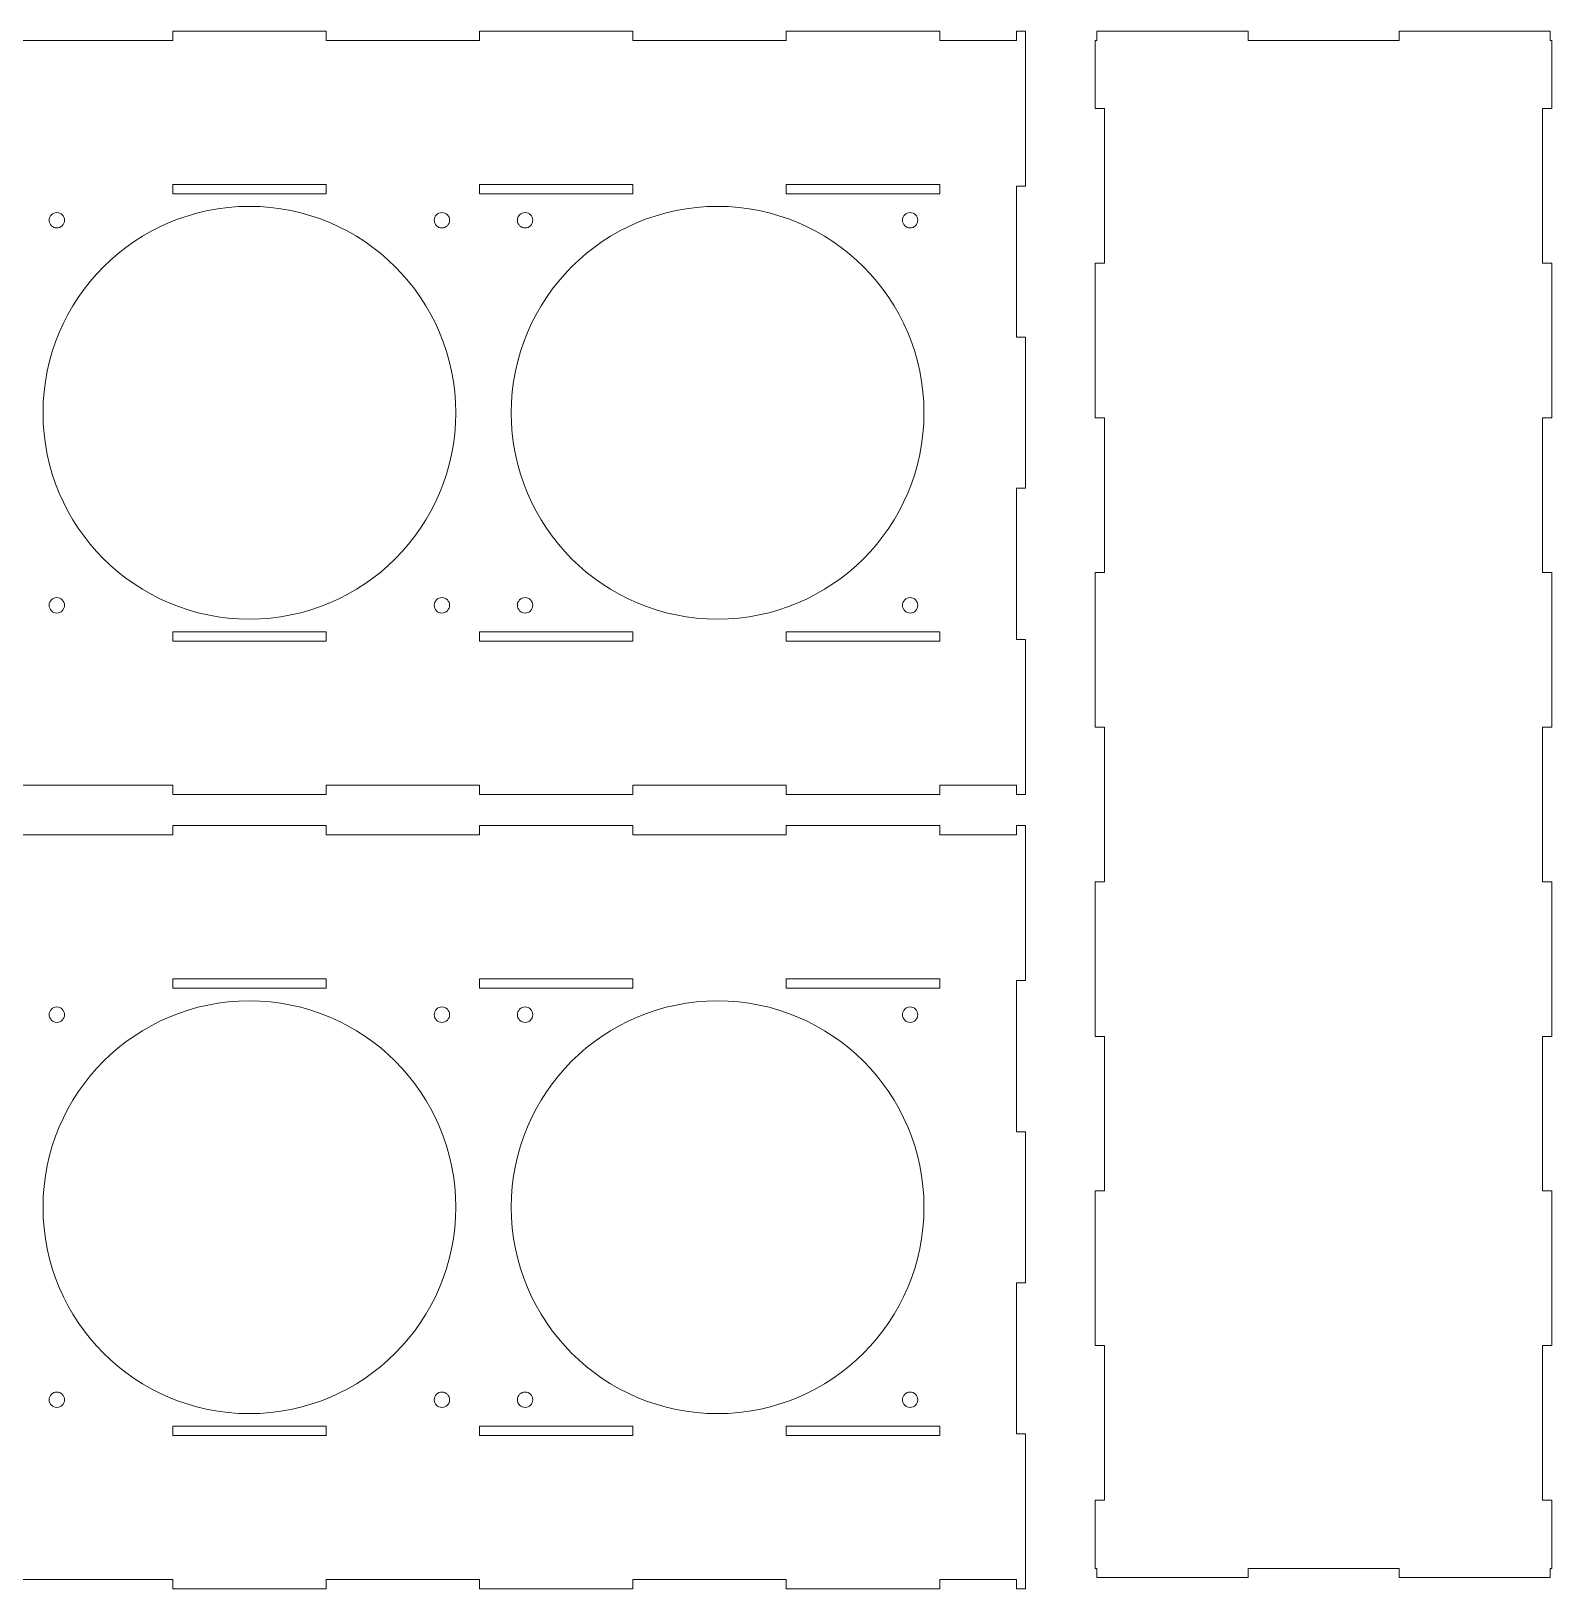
# Model space of a CAD drawing. Header units: millimetres. Extents: x -1160 to -143, y -819 to 758.
# Drawn here: x -684 to -191, y -277 to 229 of the extents above; entities that cross this region are included whole.
import ezdxf

# ---------------------------------------------------------------- set-up
doc = ezdxf.new("R2010")
doc.units = ezdxf.units.MM
doc.header["$MEASUREMENT"] = 0
doc.layers.add('Layer 1', color=7, linetype='Continuous')

msp = doc.modelspace()

# ---------------------------------------------------------------- linework, layer by layer
at = {"layer": 'Layer 1', "color": 1, "lineweight": 18}
for points, knots in [([(-364.6037, 225.6263), (-364.6037, 225.6263), (-364.6037, 228.6263), (-364.6037, 228.6263), (-364.6037, 228.6263), (-361.6037, 228.6263), (-361.6037, 228.6263), (-361.6037, 228.6263), (-361.6037, 178.3109), (-361.6037, 178.3109), (-361.6037, 178.3109), (-364.6037, 178.3109), (-364.6037, 178.3109), (-364.6037, 178.3109), (-364.6037, 129.2655), (-364.6037, 129.2655), (-364.6037, 129.2655), (-361.6037, 129.2655), (-361.6037, 129.2655), (-361.6037, 129.2655), (-361.6037, 80.2201), (-361.6037, 80.2201), (-361.6037, 80.2201), (-364.6037, 80.2201), (-364.6037, 80.2201), (-364.6037, 80.2201), (-364.6037, 31.1747), (-364.6037, 31.1747), (-364.6037, 31.1747), (-361.6037, 31.1747), (-361.6037, 31.1747), (-361.6037, 31.1747), (-361.6037, -19.1407), (-361.6037, -19.1407), (-361.6037, -19.1407), (-364.6037, -19.1407), (-364.6037, -19.1407), (-364.6037, -19.1407), (-364.6037, -16.1407), (-364.6037, -16.1407), (-364.6037, -16.1407), (-389.5037, -16.1407), (-389.5037, -16.1407), (-389.5037, -16.1407), (-389.5037, -19.1407), (-389.5037, -19.1407), (-389.5037, -19.1407), (-439.3037, -19.1407), (-439.3037, -19.1407), (-439.3037, -19.1407), (-439.3037, -16.1407), (-439.3037, -16.1407), (-439.3037, -16.1407), (-489.1037, -16.1407), (-489.1037, -16.1407), (-489.1037, -16.1407), (-489.1037, -19.1407), (-489.1037, -19.1407), (-489.1037, -19.1407), (-538.9037, -19.1407), (-538.9037, -19.1407), (-538.9037, -19.1407), (-538.9037, -16.1407), (-538.9037, -16.1407), (-538.9037, -16.1407), (-588.7037, -16.1407), (-588.7037, -16.1407), (-588.7037, -16.1407), (-588.7037, -19.1407), (-588.7037, -19.1407), (-588.7037, -19.1407), (-638.5037, -19.1407), (-638.5037, -19.1407), (-638.5037, -19.1407), (-638.5037, -16.1407), (-638.5037, -16.1407), (-638.5037, -16.1407), (-688.3037, -16.1407), (-688.3037, -16.1407), (-688.3037, -16.1407), (-688.3037, -19.1407), (-688.3037, -19.1407), (-688.3037, -19.1407), (-738.1037, -19.1407), (-738.1037, -19.1407), (-738.1037, -19.1407), (-738.1037, -16.1407), (-738.1037, -16.1407), (-738.1037, -16.1407), (-787.9037, -16.1407), (-787.9037, -16.1407), (-787.9037, -16.1407), (-787.9037, -19.1407), (-787.9037, -19.1407), (-787.9037, -19.1407), (-837.7037, -19.1407), (-837.7037, -19.1407), (-837.7037, -19.1407), (-837.7037, -16.1407), (-837.7037, -16.1407), (-837.7037, -16.1407), (-862.6037, -16.1407), (-862.6037, -16.1407), (-862.6037, -16.1407), (-862.6037, -19.1407), (-862.6037, -19.1407), (-862.6037, -19.1407), (-865.6037, -19.1407), (-865.6037, -19.1407), (-865.6037, -19.1407), (-865.6037, 31.1747), (-865.6037, 31.1747), (-865.6037, 31.1747), (-862.6037, 31.1747), (-862.6037, 31.1747), (-862.6037, 31.1747), (-862.6037, 80.2201), (-862.6037, 80.2201), (-862.6037, 80.2201), (-865.6037, 80.2201), (-865.6037, 80.2201), (-865.6037, 80.2201), (-865.6037, 129.2655), (-865.6037, 129.2655), (-865.6037, 129.2655), (-862.6037, 129.2655), (-862.6037, 129.2655), (-862.6037, 129.2655), (-862.6037, 178.3109), (-862.6037, 178.3109), (-862.6037, 178.3109), (-865.6037, 178.3109), (-865.6037, 178.3109), (-865.6037, 178.3109), (-865.6037, 228.6263), (-865.6037, 228.6263), (-865.6037, 228.6263), (-862.6037, 228.6263), (-862.6037, 228.6263), (-862.6037, 228.6263), (-862.6037, 225.6263), (-862.6037, 225.6263), (-862.6037, 225.6263), (-837.7037, 225.6263), (-837.7037, 225.6263), (-837.7037, 225.6263), (-837.7037, 228.6263), (-837.7037, 228.6263), (-837.7037, 228.6263), (-787.9037, 228.6263), (-787.9037, 228.6263), (-787.9037, 228.6263), (-787.9037, 225.6263), (-787.9037, 225.6263), (-787.9037, 225.6263), (-738.1037, 225.6263), (-738.1037, 225.6263), (-738.1037, 225.6263), (-738.1037, 228.6263), (-738.1037, 228.6263), (-738.1037, 228.6263), (-688.3037, 228.6263), (-688.3037, 228.6263), (-688.3037, 228.6263), (-688.3037, 225.6263), (-688.3037, 225.6263), (-688.3037, 225.6263), (-638.5037, 225.6263), (-638.5037, 225.6263), (-638.5037, 225.6263), (-638.5037, 228.6263), (-638.5037, 228.6263), (-638.5037, 228.6263), (-588.7037, 228.6263), (-588.7037, 228.6263), (-588.7037, 228.6263), (-588.7037, 225.6263), (-588.7037, 225.6263), (-588.7037, 225.6263), (-538.9037, 225.6263), (-538.9037, 225.6263), (-538.9037, 225.6263), (-538.9037, 228.6263), (-538.9037, 228.6263), (-538.9037, 228.6263), (-489.1037, 228.6263), (-489.1037, 228.6263), (-489.1037, 228.6263), (-489.1037, 225.6263), (-489.1037, 225.6263), (-489.1037, 225.6263), (-439.3037, 225.6263), (-439.3037, 225.6263), (-439.3037, 225.6263), (-439.3037, 228.6263), (-439.3037, 228.6263), (-439.3037, 228.6263), (-389.5037, 228.6263), (-389.5037, 228.6263), (-389.5037, 228.6263), (-389.5037, 225.6263), (-389.5037, 225.6263), (-389.5037, 225.6263), (-364.6037, 225.6263), (-364.6037, 225.6263)], [0, 0, 0, 0, 0.01470588, 0.01470588, 0.01470588, 0.02941176, 0.02941176, 0.02941176, 0.04411765, 0.04411765, 0.04411765, 0.05882353, 0.05882353, 0.05882353, 0.07352941, 0.07352941, 0.07352941, 0.08823529, 0.08823529, 0.08823529, 0.10294118, 0.10294118, 0.10294118, 0.11764706, 0.11764706, 0.11764706, 0.13235294, 0.13235294, 0.13235294, 0.14705882, 0.14705882, 0.14705882, 0.16176471, 0.16176471, 0.16176471, 0.17647059, 0.17647059, 0.17647059, 0.19117647, 0.19117647, 0.19117647, 0.20588235, 0.20588235, 0.20588235, 0.22058824, 0.22058824, 0.22058824, 0.23529412, 0.23529412, 0.23529412, 0.25, 0.25, 0.25, 0.26470588, 0.26470588, 0.26470588, 0.27941176, 0.27941176, 0.27941176, 0.29411765, 0.29411765, 0.29411765, 0.30882353, 0.30882353, 0.30882353, 0.32352941, 0.32352941, 0.32352941, 0.33823529, 0.33823529, 0.33823529, 0.35294118, 0.35294118, 0.35294118, 0.36764706, 0.36764706, 0.36764706, 0.38235294, 0.38235294, 0.38235294, 0.39705882, 0.39705882, 0.39705882, 0.41176471, 0.41176471, 0.41176471, 0.42647059, 0.42647059, 0.42647059, 0.44117647, 0.44117647, 0.44117647, 0.45588235, 0.45588235, 0.45588235, 0.47058824, 0.47058824, 0.47058824, 0.48529412, 0.48529412, 0.48529412, 0.5, 0.5, 0.5, 0.51470588, 0.51470588, 0.51470588, 0.52941176, 0.52941176, 0.52941176, 0.54411765, 0.54411765, 0.54411765, 0.55882353, 0.55882353, 0.55882353, 0.57352941, 0.57352941, 0.57352941, 0.58823529, 0.58823529, 0.58823529, 0.60294118, 0.60294118, 0.60294118, 0.61764706, 0.61764706, 0.61764706, 0.63235294, 0.63235294, 0.63235294, 0.64705882, 0.64705882, 0.64705882, 0.66176471, 0.66176471, 0.66176471, 0.67647059, 0.67647059, 0.67647059, 0.69117647, 0.69117647, 0.69117647, 0.70588235, 0.70588235, 0.70588235, 0.72058824, 0.72058824, 0.72058824, 0.73529412, 0.73529412, 0.73529412, 0.75, 0.75, 0.75, 0.76470588, 0.76470588, 0.76470588, 0.77941176, 0.77941176, 0.77941176, 0.79411765, 0.79411765, 0.79411765, 0.80882353, 0.80882353, 0.80882353, 0.82352941, 0.82352941, 0.82352941, 0.83823529, 0.83823529, 0.83823529, 0.85294118, 0.85294118, 0.85294118, 0.86764706, 0.86764706, 0.86764706, 0.88235294, 0.88235294, 0.88235294, 0.89705882, 0.89705882, 0.89705882, 0.91176471, 0.91176471, 0.91176471, 0.92647059, 0.92647059, 0.92647059, 0.94117647, 0.94117647, 0.94117647, 0.95588235, 0.95588235, 0.95588235, 0.97058824, 0.97058824, 0.97058824, 0.98529412, 0.98529412, 0.98529412, 1, 1, 1, 1]), ([(-193.7683, 203.5263), (-193.7683, 203.5263), (-190.7683, 203.5263), (-190.7683, 203.5263), (-190.7683, 203.5263), (-190.7683, 225.6263), (-190.7683, 225.6263), (-190.7683, 225.6263), (-191.3138, 225.6263), (-191.3138, 225.6263), (-191.3138, 225.6263), (-191.3138, 228.6263), (-191.3138, 228.6263), (-191.3138, 228.6263), (-240.3592, 228.6263), (-240.3592, 228.6263), (-240.3592, 228.6263), (-240.3592, 225.6263), (-240.3592, 225.6263), (-240.3592, 225.6263), (-289.4046, 225.6263), (-289.4046, 225.6263), (-289.4046, 225.6263), (-289.4046, 228.6263), (-289.4046, 228.6263), (-289.4046, 228.6263), (-338.45, 228.6263), (-338.45, 228.6263), (-338.45, 228.6263), (-338.45, 225.6263), (-338.45, 225.6263), (-338.45, 225.6263), (-338.9955, 225.6263), (-338.9955, 225.6263), (-338.9955, 225.6263), (-338.9955, 203.5263), (-338.9955, 203.5263), (-338.9955, 203.5263), (-335.9955, 203.5263), (-335.9955, 203.5263), (-335.9955, 203.5263), (-335.9955, 153.3263), (-335.9955, 153.3263), (-335.9955, 153.3263), (-338.9955, 153.3263), (-338.9955, 153.3263), (-338.9955, 153.3263), (-338.9955, 103.1263), (-338.9955, 103.1263), (-338.9955, 103.1263), (-335.9955, 103.1263), (-335.9955, 103.1263), (-335.9955, 103.1263), (-335.9955, 52.9263), (-335.9955, 52.9263), (-335.9955, 52.9263), (-338.9955, 52.9263), (-338.9955, 52.9263), (-338.9955, 52.9263), (-338.9955, 2.7263), (-338.9955, 2.7263), (-338.9955, 2.7263), (-335.9955, 2.7263), (-335.9955, 2.7263), (-335.9955, 2.7263), (-335.9955, -47.4737), (-335.9955, -47.4737), (-335.9955, -47.4737), (-338.9955, -47.4737), (-338.9955, -47.4737), (-338.9955, -47.4737), (-338.9955, -97.6737), (-338.9955, -97.6737), (-338.9955, -97.6737), (-335.9955, -97.6737), (-335.9955, -97.6737), (-335.9955, -97.6737), (-335.9955, -147.8737), (-335.9955, -147.8737), (-335.9955, -147.8737), (-338.9955, -147.8737), (-338.9955, -147.8737), (-338.9955, -147.8737), (-338.9955, -198.0737), (-338.9955, -198.0737), (-338.9955, -198.0737), (-335.9955, -198.0737), (-335.9955, -198.0737), (-335.9955, -198.0737), (-335.9955, -248.2737), (-335.9955, -248.2737), (-335.9955, -248.2737), (-338.9955, -248.2737), (-338.9955, -248.2737), (-338.9955, -248.2737), (-338.9955, -270.3737), (-338.9955, -270.3737), (-338.9955, -270.3737), (-338.45, -270.3737), (-338.45, -270.3737), (-338.45, -270.3737), (-338.45, -273.3737), (-338.45, -273.3737), (-338.45, -273.3737), (-289.4046, -273.3737), (-289.4046, -273.3737), (-289.4046, -273.3737), (-289.4046, -270.3737), (-289.4046, -270.3737), (-289.4046, -270.3737), (-240.3592, -270.3737), (-240.3592, -270.3737), (-240.3592, -270.3737), (-240.3592, -273.3737), (-240.3592, -273.3737), (-240.3592, -273.3737), (-191.3138, -273.3737), (-191.3138, -273.3737), (-191.3138, -273.3737), (-191.3138, -270.3737), (-191.3138, -270.3737), (-191.3138, -270.3737), (-190.7683, -270.3737), (-190.7683, -270.3737), (-190.7683, -270.3737), (-190.7683, -248.2737), (-190.7683, -248.2737), (-190.7683, -248.2737), (-193.7683, -248.2737), (-193.7683, -248.2737), (-193.7683, -248.2737), (-193.7683, -198.0737), (-193.7683, -198.0737), (-193.7683, -198.0737), (-190.7683, -198.0737), (-190.7683, -198.0737), (-190.7683, -198.0737), (-190.7683, -147.8737), (-190.7683, -147.8737), (-190.7683, -147.8737), (-193.7683, -147.8737), (-193.7683, -147.8737), (-193.7683, -147.8737), (-193.7683, -97.6737), (-193.7683, -97.6737), (-193.7683, -97.6737), (-190.7683, -97.6737), (-190.7683, -97.6737), (-190.7683, -97.6737), (-190.7683, -47.4737), (-190.7683, -47.4737), (-190.7683, -47.4737), (-193.7683, -47.4737), (-193.7683, -47.4737), (-193.7683, -47.4737), (-193.7683, 2.7263), (-193.7683, 2.7263), (-193.7683, 2.7263), (-190.7683, 2.7263), (-190.7683, 2.7263), (-190.7683, 2.7263), (-190.7683, 52.9263), (-190.7683, 52.9263), (-190.7683, 52.9263), (-193.7683, 52.9263), (-193.7683, 52.9263), (-193.7683, 52.9263), (-193.7683, 103.1263), (-193.7683, 103.1263), (-193.7683, 103.1263), (-190.7683, 103.1263), (-190.7683, 103.1263), (-190.7683, 103.1263), (-190.7683, 153.3263), (-190.7683, 153.3263), (-190.7683, 153.3263), (-193.7683, 153.3263), (-193.7683, 153.3263), (-193.7683, 153.3263), (-193.7683, 203.5263), (-193.7683, 203.5263)], [0, 0, 0, 0, 0.01666667, 0.01666667, 0.01666667, 0.03333333, 0.03333333, 0.03333333, 0.05, 0.05, 0.05, 0.06666667, 0.06666667, 0.06666667, 0.08333333, 0.08333333, 0.08333333, 0.1, 0.1, 0.1, 0.11666667, 0.11666667, 0.11666667, 0.13333333, 0.13333333, 0.13333333, 0.15, 0.15, 0.15, 0.16666667, 0.16666667, 0.16666667, 0.18333333, 0.18333333, 0.18333333, 0.2, 0.2, 0.2, 0.21666667, 0.21666667, 0.21666667, 0.23333333, 0.23333333, 0.23333333, 0.25, 0.25, 0.25, 0.26666667, 0.26666667, 0.26666667, 0.28333333, 0.28333333, 0.28333333, 0.3, 0.3, 0.3, 0.31666667, 0.31666667, 0.31666667, 0.33333333, 0.33333333, 0.33333333, 0.35, 0.35, 0.35, 0.36666667, 0.36666667, 0.36666667, 0.38333333, 0.38333333, 0.38333333, 0.4, 0.4, 0.4, 0.41666667, 0.41666667, 0.41666667, 0.43333333, 0.43333333, 0.43333333, 0.45, 0.45, 0.45, 0.46666667, 0.46666667, 0.46666667, 0.48333333, 0.48333333, 0.48333333, 0.5, 0.5, 0.5, 0.51666667, 0.51666667, 0.51666667, 0.53333333, 0.53333333, 0.53333333, 0.55, 0.55, 0.55, 0.56666667, 0.56666667, 0.56666667, 0.58333333, 0.58333333, 0.58333333, 0.6, 0.6, 0.6, 0.61666667, 0.61666667, 0.61666667, 0.63333333, 0.63333333, 0.63333333, 0.65, 0.65, 0.65, 0.66666667, 0.66666667, 0.66666667, 0.68333333, 0.68333333, 0.68333333, 0.7, 0.7, 0.7, 0.71666667, 0.71666667, 0.71666667, 0.73333333, 0.73333333, 0.73333333, 0.75, 0.75, 0.75, 0.76666667, 0.76666667, 0.76666667, 0.78333333, 0.78333333, 0.78333333, 0.8, 0.8, 0.8, 0.81666667, 0.81666667, 0.81666667, 0.83333333, 0.83333333, 0.83333333, 0.85, 0.85, 0.85, 0.86666667, 0.86666667, 0.86666667, 0.88333333, 0.88333333, 0.88333333, 0.9, 0.9, 0.9, 0.91666667, 0.91666667, 0.91666667, 0.93333333, 0.93333333, 0.93333333, 0.95, 0.95, 0.95, 0.96666667, 0.96666667, 0.96666667, 0.98333333, 0.98333333, 0.98333333, 1, 1, 1, 1]), ([(-588.7037, 175.8564), (-588.7037, 175.8564), (-588.7037, 178.8564), (-588.7037, 178.8564), (-588.7037, 178.8564), (-638.5037, 178.8564), (-638.5037, 178.8564), (-638.5037, 178.8564), (-638.5037, 175.8564), (-638.5037, 175.8564), (-638.5037, 175.8564), (-588.7037, 175.8564), (-588.7037, 175.8564)], [0, 0, 0, 0, 0.25, 0.25, 0.25, 0.5, 0.5, 0.5, 0.75, 0.75, 0.75, 1, 1, 1, 1]), ([(-489.1037, 175.8564), (-489.1037, 175.8564), (-489.1037, 178.8564), (-489.1037, 178.8564), (-489.1037, 178.8564), (-538.9037, 178.8564), (-538.9037, 178.8564), (-538.9037, 178.8564), (-538.9037, 175.8564), (-538.9037, 175.8564), (-538.9037, 175.8564), (-489.1037, 175.8564), (-489.1037, 175.8564)], [0, 0, 0, 0, 0.25, 0.25, 0.25, 0.5, 0.5, 0.5, 0.75, 0.75, 0.75, 1, 1, 1, 1]), ([(-389.5037, 175.8564), (-389.5037, 175.8564), (-389.5037, 178.8564), (-389.5037, 178.8564), (-389.5037, 178.8564), (-439.3037, 178.8564), (-439.3037, 178.8564), (-439.3037, 178.8564), (-439.3037, 175.8564), (-439.3037, 175.8564), (-439.3037, 175.8564), (-389.5037, 175.8564), (-389.5037, 175.8564)], [0, 0, 0, 0, 0.25, 0.25, 0.25, 0.5, 0.5, 0.5, 0.75, 0.75, 0.75, 1, 1, 1, 1]), ([(-680.6037, 104.7428), (-680.6037, 141.7458), (-650.6067, 171.7428), (-613.6037, 171.7428), (-576.6007, 171.7428), (-546.6037, 141.7458), (-546.6037, 104.7428), (-546.6037, 67.7398), (-576.6007, 37.7428), (-613.6037, 37.7428), (-650.6067, 37.7428), (-680.6037, 67.7398), (-680.6037, 104.7428)], [0, 0, 0, 0, 0.25, 0.25, 0.25, 0.5, 0.5, 0.5, 0.75, 0.75, 0.75, 1, 1, 1, 1]), ([(-673.6037, 167.2428), (-673.6037, 168.6235), (-674.723, 169.7428), (-676.1037, 169.7428), (-677.4844, 169.7428), (-678.6037, 168.6235), (-678.6037, 167.2428), (-678.6037, 165.8621), (-677.4844, 164.7428), (-676.1037, 164.7428), (-674.723, 164.7428), (-673.6037, 165.8621), (-673.6037, 167.2428)], [0, 0, 0, 0, 0.25, 0.25, 0.25, 0.5, 0.5, 0.5, 0.75, 0.75, 0.75, 1, 1, 1, 1]), ([(-548.6037, 167.2428), (-548.6037, 168.6235), (-549.723, 169.7428), (-551.1037, 169.7428), (-552.4844, 169.7428), (-553.6037, 168.6235), (-553.6037, 167.2428), (-553.6037, 165.8621), (-552.4844, 164.7428), (-551.1037, 164.7428), (-549.723, 164.7428), (-548.6037, 165.8621), (-548.6037, 167.2428)], [0, 0, 0, 0, 0.25, 0.25, 0.25, 0.5, 0.5, 0.5, 0.75, 0.75, 0.75, 1, 1, 1, 1]), ([(-528.6037, 104.7428), (-528.6037, 141.7458), (-498.6067, 171.7428), (-461.6037, 171.7428), (-424.6007, 171.7428), (-394.6037, 141.7458), (-394.6037, 104.7428), (-394.6037, 67.7398), (-424.6007, 37.7428), (-461.6037, 37.7428), (-498.6067, 37.7428), (-528.6037, 67.7398), (-528.6037, 104.7428)], [0, 0, 0, 0, 0.25, 0.25, 0.25, 0.5, 0.5, 0.5, 0.75, 0.75, 0.75, 1, 1, 1, 1]), ([(-521.6037, 167.2428), (-521.6037, 168.6235), (-522.723, 169.7428), (-524.1037, 169.7428), (-525.4844, 169.7428), (-526.6037, 168.6235), (-526.6037, 167.2428), (-526.6037, 165.8621), (-525.4844, 164.7428), (-524.1037, 164.7428), (-522.723, 164.7428), (-521.6037, 165.8621), (-521.6037, 167.2428)], [0, 0, 0, 0, 0.25, 0.25, 0.25, 0.5, 0.5, 0.5, 0.75, 0.75, 0.75, 1, 1, 1, 1]), ([(-396.6037, 167.2428), (-396.6037, 168.6235), (-397.723, 169.7428), (-399.1037, 169.7428), (-400.4844, 169.7428), (-401.6037, 168.6235), (-401.6037, 167.2428), (-401.6037, 165.8621), (-400.4844, 164.7428), (-399.1037, 164.7428), (-397.723, 164.7428), (-396.6037, 165.8621), (-396.6037, 167.2428)], [0, 0, 0, 0, 0.25, 0.25, 0.25, 0.5, 0.5, 0.5, 0.75, 0.75, 0.75, 1, 1, 1, 1]), ([(-673.6037, 42.2428), (-673.6037, 43.6235), (-674.723, 44.7428), (-676.1037, 44.7428), (-677.4844, 44.7428), (-678.6037, 43.6235), (-678.6037, 42.2428), (-678.6037, 40.8621), (-677.4844, 39.7428), (-676.1037, 39.7428), (-674.723, 39.7428), (-673.6037, 40.8621), (-673.6037, 42.2428)], [0, 0, 0, 0, 0.25, 0.25, 0.25, 0.5, 0.5, 0.5, 0.75, 0.75, 0.75, 1, 1, 1, 1]), ([(-548.6037, 42.2428), (-548.6037, 43.6235), (-549.723, 44.7428), (-551.1037, 44.7428), (-552.4844, 44.7428), (-553.6037, 43.6235), (-553.6037, 42.2428), (-553.6037, 40.8621), (-552.4844, 39.7428), (-551.1037, 39.7428), (-549.723, 39.7428), (-548.6037, 40.8621), (-548.6037, 42.2428)], [0, 0, 0, 0, 0.25, 0.25, 0.25, 0.5, 0.5, 0.5, 0.75, 0.75, 0.75, 1, 1, 1, 1]), ([(-521.6037, 42.2428), (-521.6037, 43.6235), (-522.723, 44.7428), (-524.1037, 44.7428), (-525.4844, 44.7428), (-526.6037, 43.6235), (-526.6037, 42.2428), (-526.6037, 40.8621), (-525.4844, 39.7428), (-524.1037, 39.7428), (-522.723, 39.7428), (-521.6037, 40.8621), (-521.6037, 42.2428)], [0, 0, 0, 0, 0.25, 0.25, 0.25, 0.5, 0.5, 0.5, 0.75, 0.75, 0.75, 1, 1, 1, 1]), ([(-396.6037, 42.2428), (-396.6037, 43.6235), (-397.723, 44.7428), (-399.1037, 44.7428), (-400.4844, 44.7428), (-401.6037, 43.6235), (-401.6037, 42.2428), (-401.6037, 40.8621), (-400.4844, 39.7428), (-399.1037, 39.7428), (-397.723, 39.7428), (-396.6037, 40.8621), (-396.6037, 42.2428)], [0, 0, 0, 0, 0.25, 0.25, 0.25, 0.5, 0.5, 0.5, 0.75, 0.75, 0.75, 1, 1, 1, 1]), ([(-588.7037, 30.6292), (-588.7037, 30.6292), (-588.7037, 33.6292), (-588.7037, 33.6292), (-588.7037, 33.6292), (-638.5037, 33.6292), (-638.5037, 33.6292), (-638.5037, 33.6292), (-638.5037, 30.6292), (-638.5037, 30.6292), (-638.5037, 30.6292), (-588.7037, 30.6292), (-588.7037, 30.6292)], [0, 0, 0, 0, 0.25, 0.25, 0.25, 0.5, 0.5, 0.5, 0.75, 0.75, 0.75, 1, 1, 1, 1]), ([(-489.1037, 30.6292), (-489.1037, 30.6292), (-489.1037, 33.6292), (-489.1037, 33.6292), (-489.1037, 33.6292), (-538.9037, 33.6292), (-538.9037, 33.6292), (-538.9037, 33.6292), (-538.9037, 30.6292), (-538.9037, 30.6292), (-538.9037, 30.6292), (-489.1037, 30.6292), (-489.1037, 30.6292)], [0, 0, 0, 0, 0.25, 0.25, 0.25, 0.5, 0.5, 0.5, 0.75, 0.75, 0.75, 1, 1, 1, 1]), ([(-389.5037, 30.6292), (-389.5037, 30.6292), (-389.5037, 33.6292), (-389.5037, 33.6292), (-389.5037, 33.6292), (-439.3037, 33.6292), (-439.3037, 33.6292), (-439.3037, 33.6292), (-439.3037, 30.6292), (-439.3037, 30.6292), (-439.3037, 30.6292), (-389.5037, 30.6292), (-389.5037, 30.6292)], [0, 0, 0, 0, 0.25, 0.25, 0.25, 0.5, 0.5, 0.5, 0.75, 0.75, 0.75, 1, 1, 1, 1]), ([(-364.6037, -32.2554), (-364.6037, -32.2554), (-364.6037, -29.2554), (-364.6037, -29.2554), (-364.6037, -29.2554), (-361.6037, -29.2554), (-361.6037, -29.2554), (-361.6037, -29.2554), (-361.6037, -79.5708), (-361.6037, -79.5708), (-361.6037, -79.5708), (-364.6037, -79.5708), (-364.6037, -79.5708), (-364.6037, -79.5708), (-364.6037, -128.6162), (-364.6037, -128.6162), (-364.6037, -128.6162), (-361.6037, -128.6162), (-361.6037, -128.6162), (-361.6037, -128.6162), (-361.6037, -177.6616), (-361.6037, -177.6616), (-361.6037, -177.6616), (-364.6037, -177.6616), (-364.6037, -177.6616), (-364.6037, -177.6616), (-364.6037, -226.707), (-364.6037, -226.707), (-364.6037, -226.707), (-361.6037, -226.707), (-361.6037, -226.707), (-361.6037, -226.707), (-361.6037, -277.0224), (-361.6037, -277.0224), (-361.6037, -277.0224), (-364.6037, -277.0224), (-364.6037, -277.0224), (-364.6037, -277.0224), (-364.6037, -274.0224), (-364.6037, -274.0224), (-364.6037, -274.0224), (-389.5037, -274.0224), (-389.5037, -274.0224), (-389.5037, -274.0224), (-389.5037, -277.0224), (-389.5037, -277.0224), (-389.5037, -277.0224), (-439.3037, -277.0224), (-439.3037, -277.0224), (-439.3037, -277.0224), (-439.3037, -274.0224), (-439.3037, -274.0224), (-439.3037, -274.0224), (-489.1037, -274.0224), (-489.1037, -274.0224), (-489.1037, -274.0224), (-489.1037, -277.0224), (-489.1037, -277.0224), (-489.1037, -277.0224), (-538.9037, -277.0224), (-538.9037, -277.0224), (-538.9037, -277.0224), (-538.9037, -274.0224), (-538.9037, -274.0224), (-538.9037, -274.0224), (-588.7037, -274.0224), (-588.7037, -274.0224), (-588.7037, -274.0224), (-588.7037, -277.0224), (-588.7037, -277.0224), (-588.7037, -277.0224), (-638.5037, -277.0224), (-638.5037, -277.0224), (-638.5037, -277.0224), (-638.5037, -274.0224), (-638.5037, -274.0224), (-638.5037, -274.0224), (-688.3037, -274.0224), (-688.3037, -274.0224), (-688.3037, -274.0224), (-688.3037, -277.0224), (-688.3037, -277.0224), (-688.3037, -277.0224), (-738.1037, -277.0224), (-738.1037, -277.0224), (-738.1037, -277.0224), (-738.1037, -274.0224), (-738.1037, -274.0224), (-738.1037, -274.0224), (-787.9037, -274.0224), (-787.9037, -274.0224), (-787.9037, -274.0224), (-787.9037, -277.0224), (-787.9037, -277.0224), (-787.9037, -277.0224), (-837.7037, -277.0224), (-837.7037, -277.0224), (-837.7037, -277.0224), (-837.7037, -274.0224), (-837.7037, -274.0224), (-837.7037, -274.0224), (-862.6037, -274.0224), (-862.6037, -274.0224), (-862.6037, -274.0224), (-862.6037, -277.0224), (-862.6037, -277.0224), (-862.6037, -277.0224), (-865.6037, -277.0224), (-865.6037, -277.0224), (-865.6037, -277.0224), (-865.6037, -226.707), (-865.6037, -226.707), (-865.6037, -226.707), (-862.6037, -226.707), (-862.6037, -226.707), (-862.6037, -226.707), (-862.6037, -177.6616), (-862.6037, -177.6616), (-862.6037, -177.6616), (-865.6037, -177.6616), (-865.6037, -177.6616), (-865.6037, -177.6616), (-865.6037, -128.6162), (-865.6037, -128.6162), (-865.6037, -128.6162), (-862.6037, -128.6162), (-862.6037, -128.6162), (-862.6037, -128.6162), (-862.6037, -79.5708), (-862.6037, -79.5708), (-862.6037, -79.5708), (-865.6037, -79.5708), (-865.6037, -79.5708), (-865.6037, -79.5708), (-865.6037, -29.2554), (-865.6037, -29.2554), (-865.6037, -29.2554), (-862.6037, -29.2554), (-862.6037, -29.2554), (-862.6037, -29.2554), (-862.6037, -32.2554), (-862.6037, -32.2554), (-862.6037, -32.2554), (-837.7037, -32.2554), (-837.7037, -32.2554), (-837.7037, -32.2554), (-837.7037, -29.2554), (-837.7037, -29.2554), (-837.7037, -29.2554), (-787.9037, -29.2554), (-787.9037, -29.2554), (-787.9037, -29.2554), (-787.9037, -32.2554), (-787.9037, -32.2554), (-787.9037, -32.2554), (-738.1037, -32.2554), (-738.1037, -32.2554), (-738.1037, -32.2554), (-738.1037, -29.2554), (-738.1037, -29.2554), (-738.1037, -29.2554), (-688.3037, -29.2554), (-688.3037, -29.2554), (-688.3037, -29.2554), (-688.3037, -32.2554), (-688.3037, -32.2554), (-688.3037, -32.2554), (-638.5037, -32.2554), (-638.5037, -32.2554), (-638.5037, -32.2554), (-638.5037, -29.2554), (-638.5037, -29.2554), (-638.5037, -29.2554), (-588.7037, -29.2554), (-588.7037, -29.2554), (-588.7037, -29.2554), (-588.7037, -32.2554), (-588.7037, -32.2554), (-588.7037, -32.2554), (-538.9037, -32.2554), (-538.9037, -32.2554), (-538.9037, -32.2554), (-538.9037, -29.2554), (-538.9037, -29.2554), (-538.9037, -29.2554), (-489.1037, -29.2554), (-489.1037, -29.2554), (-489.1037, -29.2554), (-489.1037, -32.2554), (-489.1037, -32.2554), (-489.1037, -32.2554), (-439.3037, -32.2554), (-439.3037, -32.2554), (-439.3037, -32.2554), (-439.3037, -29.2554), (-439.3037, -29.2554), (-439.3037, -29.2554), (-389.5037, -29.2554), (-389.5037, -29.2554), (-389.5037, -29.2554), (-389.5037, -32.2554), (-389.5037, -32.2554), (-389.5037, -32.2554), (-364.6037, -32.2554), (-364.6037, -32.2554)], [0, 0, 0, 0, 0.01470588, 0.01470588, 0.01470588, 0.02941176, 0.02941176, 0.02941176, 0.04411765, 0.04411765, 0.04411765, 0.05882353, 0.05882353, 0.05882353, 0.07352941, 0.07352941, 0.07352941, 0.08823529, 0.08823529, 0.08823529, 0.10294118, 0.10294118, 0.10294118, 0.11764706, 0.11764706, 0.11764706, 0.13235294, 0.13235294, 0.13235294, 0.14705882, 0.14705882, 0.14705882, 0.16176471, 0.16176471, 0.16176471, 0.17647059, 0.17647059, 0.17647059, 0.19117647, 0.19117647, 0.19117647, 0.20588235, 0.20588235, 0.20588235, 0.22058824, 0.22058824, 0.22058824, 0.23529412, 0.23529412, 0.23529412, 0.25, 0.25, 0.25, 0.26470588, 0.26470588, 0.26470588, 0.27941176, 0.27941176, 0.27941176, 0.29411765, 0.29411765, 0.29411765, 0.30882353, 0.30882353, 0.30882353, 0.32352941, 0.32352941, 0.32352941, 0.33823529, 0.33823529, 0.33823529, 0.35294118, 0.35294118, 0.35294118, 0.36764706, 0.36764706, 0.36764706, 0.38235294, 0.38235294, 0.38235294, 0.39705882, 0.39705882, 0.39705882, 0.41176471, 0.41176471, 0.41176471, 0.42647059, 0.42647059, 0.42647059, 0.44117647, 0.44117647, 0.44117647, 0.45588235, 0.45588235, 0.45588235, 0.47058824, 0.47058824, 0.47058824, 0.48529412, 0.48529412, 0.48529412, 0.5, 0.5, 0.5, 0.51470588, 0.51470588, 0.51470588, 0.52941176, 0.52941176, 0.52941176, 0.54411765, 0.54411765, 0.54411765, 0.55882353, 0.55882353, 0.55882353, 0.57352941, 0.57352941, 0.57352941, 0.58823529, 0.58823529, 0.58823529, 0.60294118, 0.60294118, 0.60294118, 0.61764706, 0.61764706, 0.61764706, 0.63235294, 0.63235294, 0.63235294, 0.64705882, 0.64705882, 0.64705882, 0.66176471, 0.66176471, 0.66176471, 0.67647059, 0.67647059, 0.67647059, 0.69117647, 0.69117647, 0.69117647, 0.70588235, 0.70588235, 0.70588235, 0.72058824, 0.72058824, 0.72058824, 0.73529412, 0.73529412, 0.73529412, 0.75, 0.75, 0.75, 0.76470588, 0.76470588, 0.76470588, 0.77941176, 0.77941176, 0.77941176, 0.79411765, 0.79411765, 0.79411765, 0.80882353, 0.80882353, 0.80882353, 0.82352941, 0.82352941, 0.82352941, 0.83823529, 0.83823529, 0.83823529, 0.85294118, 0.85294118, 0.85294118, 0.86764706, 0.86764706, 0.86764706, 0.88235294, 0.88235294, 0.88235294, 0.89705882, 0.89705882, 0.89705882, 0.91176471, 0.91176471, 0.91176471, 0.92647059, 0.92647059, 0.92647059, 0.94117647, 0.94117647, 0.94117647, 0.95588235, 0.95588235, 0.95588235, 0.97058824, 0.97058824, 0.97058824, 0.98529412, 0.98529412, 0.98529412, 1, 1, 1, 1]), ([(-588.7037, -82.0253), (-588.7037, -82.0253), (-588.7037, -79.0253), (-588.7037, -79.0253), (-588.7037, -79.0253), (-638.5037, -79.0253), (-638.5037, -79.0253), (-638.5037, -79.0253), (-638.5037, -82.0253), (-638.5037, -82.0253), (-638.5037, -82.0253), (-588.7037, -82.0253), (-588.7037, -82.0253)], [0, 0, 0, 0, 0.25, 0.25, 0.25, 0.5, 0.5, 0.5, 0.75, 0.75, 0.75, 1, 1, 1, 1]), ([(-489.1037, -82.0253), (-489.1037, -82.0253), (-489.1037, -79.0253), (-489.1037, -79.0253), (-489.1037, -79.0253), (-538.9037, -79.0253), (-538.9037, -79.0253), (-538.9037, -79.0253), (-538.9037, -82.0253), (-538.9037, -82.0253), (-538.9037, -82.0253), (-489.1037, -82.0253), (-489.1037, -82.0253)], [0, 0, 0, 0, 0.25, 0.25, 0.25, 0.5, 0.5, 0.5, 0.75, 0.75, 0.75, 1, 1, 1, 1]), ([(-389.5037, -82.0253), (-389.5037, -82.0253), (-389.5037, -79.0253), (-389.5037, -79.0253), (-389.5037, -79.0253), (-439.3037, -79.0253), (-439.3037, -79.0253), (-439.3037, -79.0253), (-439.3037, -82.0253), (-439.3037, -82.0253), (-439.3037, -82.0253), (-389.5037, -82.0253), (-389.5037, -82.0253)], [0, 0, 0, 0, 0.25, 0.25, 0.25, 0.5, 0.5, 0.5, 0.75, 0.75, 0.75, 1, 1, 1, 1]), ([(-680.6037, -153.1389), (-680.6037, -116.1359), (-650.6067, -86.1389), (-613.6037, -86.1389), (-576.6007, -86.1389), (-546.6037, -116.1359), (-546.6037, -153.1389), (-546.6037, -190.1419), (-576.6007, -220.1389), (-613.6037, -220.1389), (-650.6067, -220.1389), (-680.6037, -190.1419), (-680.6037, -153.1389)], [0, 0, 0, 0, 0.25, 0.25, 0.25, 0.5, 0.5, 0.5, 0.75, 0.75, 0.75, 1, 1, 1, 1]), ([(-673.6037, -90.6389), (-673.6037, -89.2582), (-674.723, -88.1389), (-676.1037, -88.1389), (-677.4844, -88.1389), (-678.6037, -89.2582), (-678.6037, -90.6389), (-678.6037, -92.0196), (-677.4844, -93.1389), (-676.1037, -93.1389), (-674.723, -93.1389), (-673.6037, -92.0196), (-673.6037, -90.6389)], [0, 0, 0, 0, 0.25, 0.25, 0.25, 0.5, 0.5, 0.5, 0.75, 0.75, 0.75, 1, 1, 1, 1]), ([(-548.6037, -90.6389), (-548.6037, -89.2582), (-549.723, -88.1389), (-551.1037, -88.1389), (-552.4844, -88.1389), (-553.6037, -89.2582), (-553.6037, -90.6389), (-553.6037, -92.0196), (-552.4844, -93.1389), (-551.1037, -93.1389), (-549.723, -93.1389), (-548.6037, -92.0196), (-548.6037, -90.6389)], [0, 0, 0, 0, 0.25, 0.25, 0.25, 0.5, 0.5, 0.5, 0.75, 0.75, 0.75, 1, 1, 1, 1]), ([(-528.6037, -153.1389), (-528.6037, -116.1359), (-498.6067, -86.1389), (-461.6037, -86.1389), (-424.6007, -86.1389), (-394.6037, -116.1359), (-394.6037, -153.1389), (-394.6037, -190.1419), (-424.6007, -220.1389), (-461.6037, -220.1389), (-498.6067, -220.1389), (-528.6037, -190.1419), (-528.6037, -153.1389)], [0, 0, 0, 0, 0.25, 0.25, 0.25, 0.5, 0.5, 0.5, 0.75, 0.75, 0.75, 1, 1, 1, 1]), ([(-521.6037, -90.6389), (-521.6037, -89.2582), (-522.723, -88.1389), (-524.1037, -88.1389), (-525.4844, -88.1389), (-526.6037, -89.2582), (-526.6037, -90.6389), (-526.6037, -92.0196), (-525.4844, -93.1389), (-524.1037, -93.1389), (-522.723, -93.1389), (-521.6037, -92.0196), (-521.6037, -90.6389)], [0, 0, 0, 0, 0.25, 0.25, 0.25, 0.5, 0.5, 0.5, 0.75, 0.75, 0.75, 1, 1, 1, 1]), ([(-396.6037, -90.6389), (-396.6037, -89.2582), (-397.723, -88.1389), (-399.1037, -88.1389), (-400.4844, -88.1389), (-401.6037, -89.2582), (-401.6037, -90.6389), (-401.6037, -92.0196), (-400.4844, -93.1389), (-399.1037, -93.1389), (-397.723, -93.1389), (-396.6037, -92.0196), (-396.6037, -90.6389)], [0, 0, 0, 0, 0.25, 0.25, 0.25, 0.5, 0.5, 0.5, 0.75, 0.75, 0.75, 1, 1, 1, 1]), ([(-673.6037, -215.6389), (-673.6037, -214.2582), (-674.723, -213.1389), (-676.1037, -213.1389), (-677.4844, -213.1389), (-678.6037, -214.2582), (-678.6037, -215.6389), (-678.6037, -217.0196), (-677.4844, -218.1389), (-676.1037, -218.1389), (-674.723, -218.1389), (-673.6037, -217.0196), (-673.6037, -215.6389)], [0, 0, 0, 0, 0.25, 0.25, 0.25, 0.5, 0.5, 0.5, 0.75, 0.75, 0.75, 1, 1, 1, 1]), ([(-548.6037, -215.6389), (-548.6037, -214.2582), (-549.723, -213.1389), (-551.1037, -213.1389), (-552.4844, -213.1389), (-553.6037, -214.2582), (-553.6037, -215.6389), (-553.6037, -217.0196), (-552.4844, -218.1389), (-551.1037, -218.1389), (-549.723, -218.1389), (-548.6037, -217.0196), (-548.6037, -215.6389)], [0, 0, 0, 0, 0.25, 0.25, 0.25, 0.5, 0.5, 0.5, 0.75, 0.75, 0.75, 1, 1, 1, 1]), ([(-521.6037, -215.6389), (-521.6037, -214.2582), (-522.723, -213.1389), (-524.1037, -213.1389), (-525.4844, -213.1389), (-526.6037, -214.2582), (-526.6037, -215.6389), (-526.6037, -217.0196), (-525.4844, -218.1389), (-524.1037, -218.1389), (-522.723, -218.1389), (-521.6037, -217.0196), (-521.6037, -215.6389)], [0, 0, 0, 0, 0.25, 0.25, 0.25, 0.5, 0.5, 0.5, 0.75, 0.75, 0.75, 1, 1, 1, 1]), ([(-396.6037, -215.6389), (-396.6037, -214.2582), (-397.723, -213.1389), (-399.1037, -213.1389), (-400.4844, -213.1389), (-401.6037, -214.2582), (-401.6037, -215.6389), (-401.6037, -217.0196), (-400.4844, -218.1389), (-399.1037, -218.1389), (-397.723, -218.1389), (-396.6037, -217.0196), (-396.6037, -215.6389)], [0, 0, 0, 0, 0.25, 0.25, 0.25, 0.5, 0.5, 0.5, 0.75, 0.75, 0.75, 1, 1, 1, 1]), ([(-588.7037, -227.2525), (-588.7037, -227.2525), (-588.7037, -224.2525), (-588.7037, -224.2525), (-588.7037, -224.2525), (-638.5037, -224.2525), (-638.5037, -224.2525), (-638.5037, -224.2525), (-638.5037, -227.2525), (-638.5037, -227.2525), (-638.5037, -227.2525), (-588.7037, -227.2525), (-588.7037, -227.2525)], [0, 0, 0, 0, 0.25, 0.25, 0.25, 0.5, 0.5, 0.5, 0.75, 0.75, 0.75, 1, 1, 1, 1]), ([(-489.1037, -227.2525), (-489.1037, -227.2525), (-489.1037, -224.2525), (-489.1037, -224.2525), (-489.1037, -224.2525), (-538.9037, -224.2525), (-538.9037, -224.2525), (-538.9037, -224.2525), (-538.9037, -227.2525), (-538.9037, -227.2525), (-538.9037, -227.2525), (-489.1037, -227.2525), (-489.1037, -227.2525)], [0, 0, 0, 0, 0.25, 0.25, 0.25, 0.5, 0.5, 0.5, 0.75, 0.75, 0.75, 1, 1, 1, 1]), ([(-389.5037, -227.2525), (-389.5037, -227.2525), (-389.5037, -224.2525), (-389.5037, -224.2525), (-389.5037, -224.2525), (-439.3037, -224.2525), (-439.3037, -224.2525), (-439.3037, -224.2525), (-439.3037, -227.2525), (-439.3037, -227.2525), (-439.3037, -227.2525), (-389.5037, -227.2525), (-389.5037, -227.2525)], [0, 0, 0, 0, 0.25, 0.25, 0.25, 0.5, 0.5, 0.5, 0.75, 0.75, 0.75, 1, 1, 1, 1])]:
    msp.add_open_spline(points, degree=3, knots=knots, dxfattribs=at)

doc.saveas('drawing.dxf')
